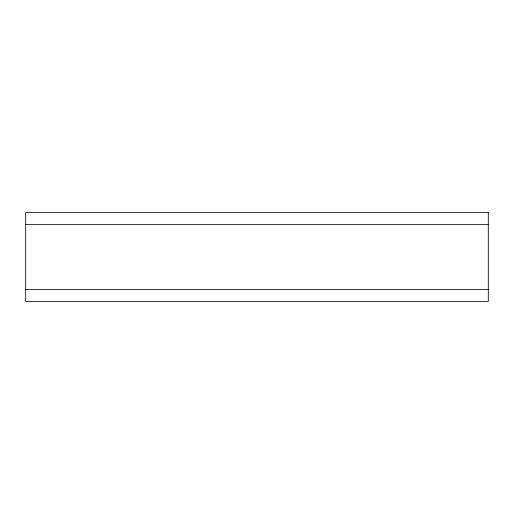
<?xml version="1.0" encoding="UTF-8"?>
<svg xmlns="http://www.w3.org/2000/svg" width="514" height="514" viewBox="0 0 514 514"><rect width="100%" height="100%" fill="white"/><g stroke="black" fill="none" stroke-linecap="round" stroke-linejoin="round"><path stroke-width="0.77" d="M25.7 224.631L488.3 224.631M25.7 289.459L488.3 289.459M488.3 212.61L25.7 212.61L25.7 301.39L488.3 301.39L488.3 212.61"/></g></svg>
